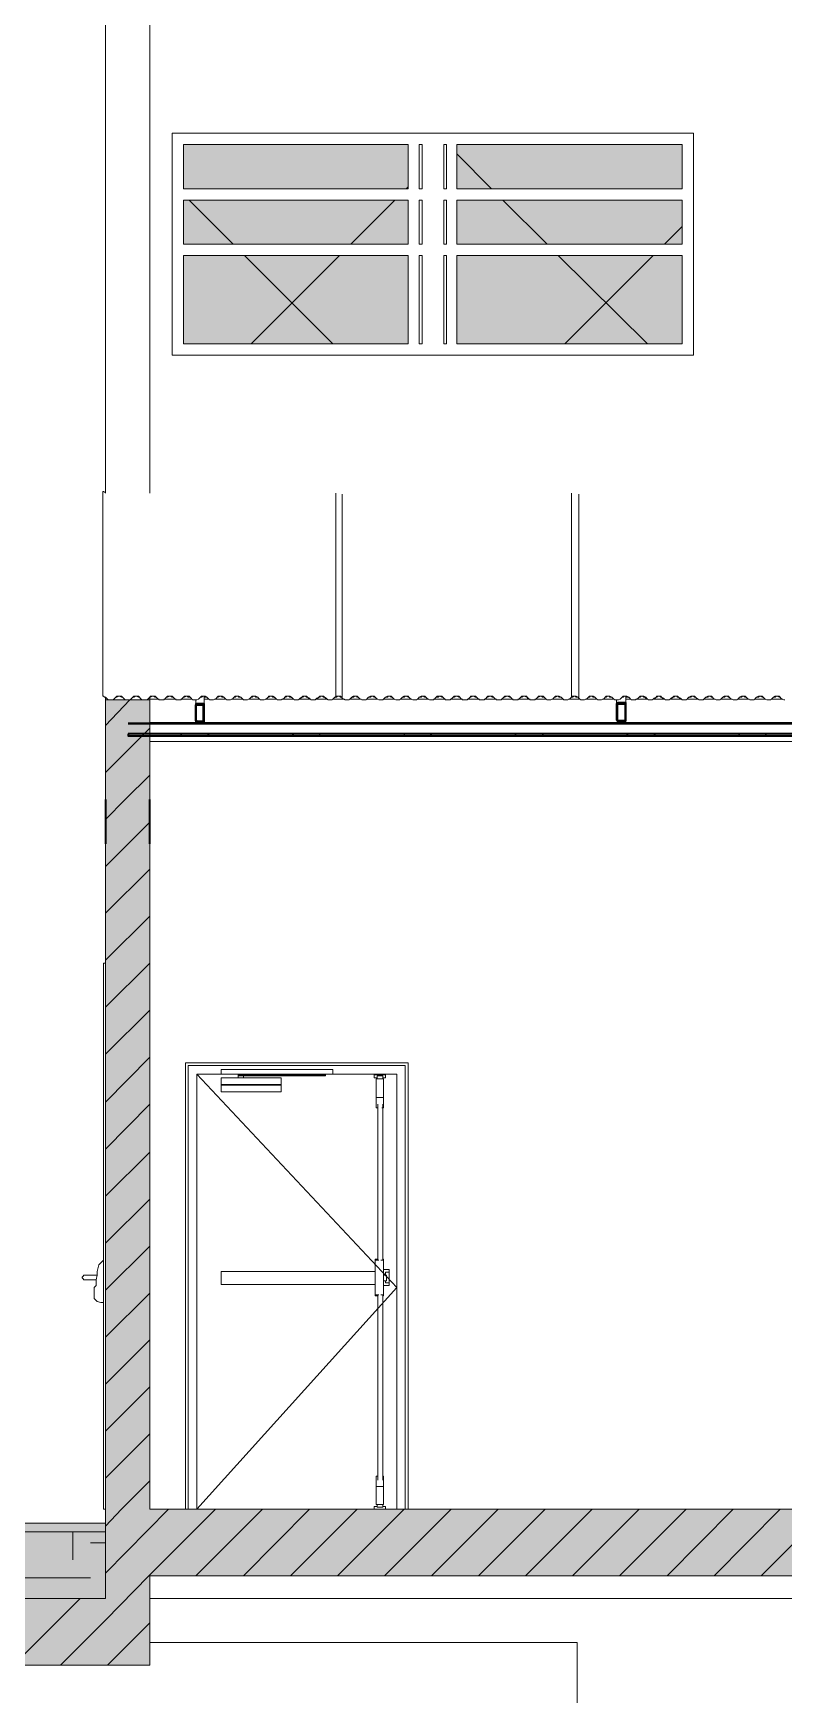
# Model space of a CAD drawing. Extents: x -187 to 52, y -9 to 65.
# Drawn here: x -176.22 to -172.84, y 9.75 to 17.23 of the extents above; entities that cross this region are included whole.
import ezdxf

# ---------------------------------------------------------------- set-up
doc = ezdxf.new("R2010")
doc.units = 0
doc.header["$MEASUREMENT"] = 0
doc.layers.add('PDF4_Geometría', color=7, linetype='Continuous')
doc.layers.add('PDF4_Rellenos sólidos', color=7, linetype='Continuous', true_color=0xffffff)

msp = doc.modelspace()

# ---------------------------------------------------------------- hatches: boundary and pattern name
at = {"layer": 'PDF4_Rellenos sólidos', "transparency": 33554559}
h = msp.add_hatch(color=256, dxfattribs=at)
h.paths.add_polyline_path([(-174.5362, 16.2256), (-175.5469, 16.2256), (-175.5469, 15.8281), (-174.5362, 15.8281)])
h.paths.add_polyline_path([(-175.5469, 16.5259), (-174.5362, 16.5259), (-174.5362, 16.7246), (-175.5469, 16.7246)])
h.paths.add_polyline_path([(-175.5469, 16.2764), (-174.5362, 16.2764), (-174.5362, 16.4751), (-175.5469, 16.4751)])
h = msp.add_hatch(color=256, dxfattribs=at)
h.paths.add_polyline_path([(-173.3013, 16.2256), (-174.3162, 16.2256), (-174.3162, 15.8281), (-173.3013, 15.8281)])
h.paths.add_polyline_path([(-174.3162, 16.5259), (-173.3013, 16.5259), (-173.3013, 16.7246), (-174.3162, 16.7246)])
h.paths.add_polyline_path([(-174.3162, 16.2764), (-173.3013, 16.2764), (-173.3013, 16.4751), (-174.3162, 16.4751)])
h = msp.add_hatch(color=256, dxfattribs=at)
h.paths.add_polyline_path([(-175.8979, 13.777), (-175.6992, 13.777), (-175.6992, 14.2253), (-175.8979, 14.2253)])
h.paths.add_polyline_path([(-175.6992, 13.5782), (-175.8979, 13.5782), (-175.8979, 10.584), (-175.6992, 10.584)])
h = msp.add_hatch(color=256, dxfattribs=at)
h.paths.add_polyline_path([(-175.4581, 14.2041), (-175.4581, 14.2083), (-175.4877, 14.2083)])
h.paths.add_polyline_path([(-175.4539, 14.2041), (-175.4581, 14.2041), (-175.4581, 14.1322)])
h = msp.add_hatch(color=256, dxfattribs=at)
h.paths.add_polyline_path([(-173.5635, 14.2083), (-173.5635, 14.2126), (-173.5888, 14.2126)])
h.paths.add_polyline_path([(-173.555, 14.2083), (-173.5592, 14.2083), (-173.5592, 14.1364)])
h.paths.add_polyline_path([(-173.5931, 14.2083), (-173.5973, 14.2083), (-173.5973, 14.1364)])
h.paths.add_polyline_path([(-173.5635, 14.128), (-173.5635, 14.1322), (-173.5888, 14.1322)])
for points in [[(-175.7964, 14.073), (-175.7964, 14.0646), (-167.6089, 14.0646), (-167.6089, 14.073)], [(-175.8979, 13.777), (-175.8979, 13.5782), (-175.6992, 13.5782), (-175.6992, 13.777)], [(-175.8979, 10.584), (-175.8979, 10.2838), (-167.4567, 10.2838), (-167.4567, 10.584)], [(-176.2997, 10.5206), (-176.2997, 10.4825), (-175.8979, 10.4825), (-175.8979, 10.5206)], [(-175.8979, 10.2838), (-175.8979, 9.882), (-175.6992, 9.882), (-175.6992, 10.2838)]]:
    msp.add_hatch(color=256, dxfattribs=at).paths.add_polyline_path(points)
h = msp.add_hatch(color=256, dxfattribs=at)
h.paths.add_polyline_path([(-175.8979, 10.1823), (-175.8979, 10.4825), (-182.2162, 10.4825), (-182.2162, 10.1823)])
h.paths.add_polyline_path([(-161.1384, 10.1823), (-161.1384, 10.4825), (-167.4567, 10.4825), (-167.4567, 10.1823)])
h = msp.add_hatch(color=256, dxfattribs=at)
h.paths.add_polyline_path([(-175.8979, 9.882), (-175.8979, 10.1823), (-182.2162, 10.1823), (-182.2162, 9.882)])
h.paths.add_polyline_path([(-160.8889, 9.882), (-160.8889, 10.1823), (-167.4567, 10.1823), (-167.4567, 9.882)])

# ---------------------------------------------------------------- linework, layer by layer
at = {"layer": 'PDF4_Geometría', "lineweight": 9}
for points in [[(-175.8979, 15.1557), (-175.8979, 17.1264), (-175.8979, 18.5051), (-175.6992, 18.5051), (-175.6992, 17.1264), (-175.6992, 17.3252), (-173.149, 17.3252), (-173.149, 18.4543)], [(-175.9106, 15.1641), (-175.9064, 15.1641), (-175.9022, 15.1599), (-175.8979, 15.1599), (-175.8979, 16.7246)], [(-174.5362, 16.5259), (-175.5469, 16.5259)], [(-173.3013, 16.5259), (-174.3162, 16.5259)], [(-175.5469, 16.4751), (-175.5469, 16.2764), (-175.5469, 16.4751), (-174.5362, 16.4751), (-174.5362, 16.2764), (-174.5362, 16.4751)], [(-174.3162, 16.4751), (-174.3162, 16.2764), (-174.3162, 16.4751), (-173.3013, 16.4751), (-173.3013, 16.2764), (-173.3013, 16.4751)], [(-174.5362, 16.2764), (-175.5469, 16.2764)], [(-174.5362, 16.2256), (-174.5362, 15.8281), (-175.5469, 15.8281), (-175.5469, 16.2256), (-174.5362, 16.2256), (-174.5362, 15.8281), (-175.5469, 15.8281), (-175.5469, 16.2256)], [(-173.3013, 16.2764), (-174.3162, 16.2764)], [(-173.3013, 16.2256), (-173.3013, 15.8281), (-174.3162, 15.8281), (-174.3162, 16.2256), (-173.3013, 16.2256), (-173.3013, 15.8281), (-174.3162, 15.8281), (-174.3162, 16.2256)], [(-175.9106, 14.2422), (-175.9106, 15.1641), (-175.9106, 14.2422)], [(-174.8618, 15.1557), (-174.8618, 14.2379)], [(-174.8322, 14.2337), (-174.8322, 15.1514)], [(-173.8003, 15.1557), (-173.8003, 14.2379)], [(-173.7665, 14.2337), (-173.7665, 15.1514)], [(-175.8979, 14.2253), (-175.8979, 14.2379), (-175.8979, 13.777)], [(-175.8979, 14.1111), (-175.788, 14.2253)], [(-175.6992, 14.2379), (-175.6992, 14.2253)], [(-175.6992, 14.2295), (-175.6569, 14.2295)], [(-175.6357, 14.2295), (-175.5807, 14.2295)], [(-175.5596, 14.2295), (-175.5088, 14.2295)], [(-175.4919, 14.2253), (-175.4919, 14.2041)], [(-175.4539, 14.2041), (-175.4539, 14.2422)], [(-175.4539, 14.2295), (-175.4327, 14.2295)], [(-175.4073, 14.2295), (-175.3566, 14.2295)], [(-175.3312, 14.2295), (-175.2805, 14.2295)], [(-175.2551, 14.2295), (-175.2044, 14.2295)], [(-175.179, 14.2295), (-175.1282, 14.2295)], [(-175.1029, 14.2295), (-175.0521, 14.2295)], [(-175.0267, 14.2295), (-174.976, 14.2295)], [(-174.9506, 14.2295), (-174.8999, 14.2295)], [(-174.8745, 14.2295), (-174.8237, 14.2295)], [(-174.7984, 14.2295), (-174.7476, 14.2295)], [(-174.7222, 14.2295), (-174.6715, 14.2295)], [(-174.6461, 14.2295), (-174.5954, 14.2295)], [(-174.57, 14.2295), (-174.5192, 14.2295)], [(-174.4939, 14.2295), (-174.4431, 14.2295)], [(-174.422, 14.2295), (-174.367, 14.2295)], [(-174.3459, 14.2295), (-174.2909, 14.2295)], [(-174.2697, 14.2295), (-174.2147, 14.2295)], [(-174.1936, 14.2295), (-174.1386, 14.2295)], [(-174.1175, 14.2295), (-174.0625, 14.2295)], [(-174.0414, 14.2295), (-173.9864, 14.2295)], [(-173.9652, 14.2295), (-173.9145, 14.2295)], [(-173.8891, 14.2295), (-173.8384, 14.2295)], [(-173.813, 14.2295), (-173.7622, 14.2295)], [(-173.7369, 14.2295), (-173.6861, 14.2295)], [(-173.6607, 14.2295), (-173.61, 14.2295)], [(-173.5973, 14.2253), (-173.5973, 14.2083)], [(-173.555, 14.2083), (-173.555, 14.2422)], [(-173.555, 14.2295), (-173.5339, 14.2295)], [(-173.5085, 14.2295), (-173.4577, 14.2295)], [(-173.4324, 14.2295), (-173.3816, 14.2295)], [(-173.3562, 14.2295), (-173.3055, 14.2295)], [(-173.2801, 14.2295), (-173.2294, 14.2295)], [(-173.204, 14.2295), (-173.1532, 14.2295)], [(-173.1279, 14.2295), (-173.0771, 14.2295)], [(-173.0518, 14.2295), (-173.001, 14.2295)], [(-172.9756, 14.2295), (-172.9249, 14.2295)], [(-172.8995, 14.2295), (-172.8488, 14.2295)], [(-175.4919, 14.1322), (-175.4919, 14.1364)], [(-175.4581, 14.1703), (-175.4539, 14.1745)], [(-175.8979, 13.8996), (-175.6992, 14.0984)], [(-171.6942, 14.1238), (-175.6992, 14.1238)], [(-175.5638, 14.0646), (-175.5511, 14.073)], [(-175.5088, 14.1195), (-175.5046, 14.1195)], [(-175.4412, 14.0646), (-175.4285, 14.073)], [(-175.0606, 14.0646), (-175.0479, 14.073)], [(-174.9379, 14.0646), (-174.9295, 14.073)], [(-174.8872, 14.1195), (-174.8829, 14.1195)], [(-174.5573, 14.0646), (-174.5488, 14.073)], [(-174.5066, 14.1195), (-174.5023, 14.1195)], [(-174.4389, 14.0646), (-174.4262, 14.073)], [(-174.3839, 14.1195), (-174.3797, 14.1195)], [(-174.0583, 14.0646), (-174.0456, 14.073)], [(-174.0033, 14.1195), (-173.9991, 14.1195)], [(-173.9356, 14.0646), (-173.9229, 14.073)], [(-173.8807, 14.1195), (-173.8764, 14.1195)], [(-173.555, 14.0646), (-173.5423, 14.073)], [(-173.5, 14.1195), (-173.4958, 14.1195)], [(-173.4324, 14.0646), (-173.4197, 14.073)], [(-173.3774, 14.1195), (-173.3732, 14.1195)], [(-173.0518, 14.0646), (-173.0391, 14.073)], [(-172.9968, 14.1195), (-172.9925, 14.1195)], [(-172.9291, 14.0646), (-172.9207, 14.073)], [(-175.6992, 14.0392), (-167.6554, 14.0392)], [(-175.6992, 13.0792), (-175.6992, 10.584), (-175.5385, 10.584), (-175.5385, 12.5928), (-174.5362, 12.5928), (-174.5362, 10.584), (-173.149, 10.584), (-172.9503, 10.584), (-170.4043, 10.584), (-170.2056, 10.584), (-167.7569, 10.584), (-167.7569, 14.0392)], [(-175.8979, 13.6882), (-175.8091, 13.777), (-175.6992, 13.8869)], [(-175.8979, 13.4767), (-175.7964, 13.5782), (-175.6992, 13.6755)], [(-175.8979, 13.5275), (-175.8979, 13.0411), (-175.8979, 13.0919), (-175.8979, 10.584)], [(-175.8979, 13.2653), (-175.6992, 13.464)], [(-175.8979, 13.0538), (-175.6992, 13.2526)], [(-175.8979, 13.0411), (-175.8979, 13.0792)], [(-175.8979, 12.8424), (-175.6992, 13.0411)], [(-175.8979, 12.6309), (-175.6992, 12.8297)], [(-175.8979, 12.4152), (-175.6992, 12.6182)], [(-175.8979, 11.7809), (-175.6992, 11.9796), (-175.6992, 12.6013)], [(-175.8979, 11.9796), (-175.8979, 12.6013)], [(-175.4877, 12.5421), (-174.5869, 11.5821), (-175.4877, 10.584)], [(-174.6503, 10.5967), (-174.6377, 10.5967), (-174.6377, 10.584), (-174.6884, 10.584), (-174.6377, 10.584), (-174.5869, 10.584), (-174.5869, 12.5421), (-175.4877, 12.5421), (-175.4877, 10.584), (-174.6884, 10.584), (-174.6884, 10.5967), (-174.6757, 10.5967)], [(-175.3777, 12.5083), (-175.3777, 12.504), (-175.3777, 12.4998), (-175.3777, 12.4956), (-175.3777, 12.5252), (-175.1071, 12.5252), (-175.1071, 12.4956), (-175.1071, 12.4998), (-175.1071, 12.504), (-175.1071, 12.5083)], [(-175.3777, 12.4829), (-175.3777, 12.4871), (-175.3777, 12.4913), (-175.3777, 12.4956), (-175.3777, 12.4998)], [(-175.1071, 12.4786), (-175.1071, 12.4829), (-175.1071, 12.4871), (-175.1071, 12.4913), (-175.1071, 12.4617), (-175.3777, 12.4617), (-175.3777, 12.4913), (-175.3777, 12.4871), (-175.3777, 12.4829), (-175.3777, 12.4786)], [(-175.3016, 12.5379), (-175.3016, 12.5336), (-175.3016, 12.5252)], [(-174.921, 12.5336), (-174.9168, 12.5336), (-174.9125, 12.5336), (-174.9083, 12.5336), (-174.9125, 12.5336), (-174.9168, 12.5336), (-175.2889, 12.5336), (-175.2932, 12.5336), (-175.2974, 12.5336), (-175.3016, 12.5336), (-175.2974, 12.5336), (-175.2932, 12.5336), (-175.2889, 12.5336), (-175.2847, 12.5336), (-175.2805, 12.5336)], [(-175.2805, 12.5252), (-175.2847, 12.5252), (-175.2889, 12.5252), (-175.2932, 12.5252), (-175.2974, 12.5252)], [(-175.2889, 12.5379), (-174.9168, 12.5379), (-174.9125, 12.5379), (-174.9083, 12.5379), (-174.9125, 12.5379), (-174.9168, 12.5379), (-174.921, 12.5379)], [(-175.2762, 12.5252), (-175.2762, 12.5336)], [(-175.1071, 12.4998), (-175.1071, 12.4956), (-175.1071, 12.4913), (-175.1071, 12.4871), (-175.1071, 12.4829)], [(-175.1071, 12.4913), (-175.1071, 12.4956), (-175.1071, 12.4913)], [(-174.9295, 12.5421), (-174.9295, 12.5379)], [(-174.9083, 12.5336), (-174.9083, 12.5379), (-174.9083, 12.5421)], [(-174.6757, 12.5252), (-174.6884, 12.5252), (-174.6884, 12.5379), (-174.6884, 12.5421), (-174.6377, 12.5421), (-174.6377, 12.5379), (-174.6377, 12.5252), (-174.6503, 12.5252)], [(-174.6884, 12.5379), (-174.6377, 12.5379)], [(-174.6546, 12.3898), (-174.6461, 12.3898), (-174.6461, 12.411), (-174.6461, 12.4364), (-174.6461, 12.5209), (-174.6799, 12.5209), (-174.6799, 12.4364), (-174.6799, 12.411), (-174.6799, 12.3898), (-174.6715, 12.3898), (-174.6715, 11.709), (-174.6842, 11.709), (-174.6842, 11.7047), (-174.6842, 11.692), (-174.6842, 11.6794), (-174.6842, 11.6624), (-174.6842, 11.6455), (-174.6842, 11.6075), (-174.6842, 11.5905), (-174.6842, 11.5736), (-174.6842, 11.5567), (-174.6842, 11.5483), (-174.6842, 11.544), (-174.6715, 11.544), (-174.6715, 10.732), (-174.6799, 10.732), (-174.6799, 10.7109), (-174.6799, 10.6855), (-174.6799, 10.6052), (-174.6461, 10.6052), (-174.6461, 10.6855), (-174.6461, 10.7109), (-174.6461, 10.732), (-174.6503, 10.732), (-174.6503, 11.544), (-174.6461, 11.544), (-174.6461, 11.5483), (-174.6461, 11.5567), (-174.6461, 11.5736), (-174.6461, 11.5905), (-174.6461, 11.6075), (-174.6461, 11.6455), (-174.6461, 11.6624), (-174.6461, 11.6794), (-174.6461, 11.692), (-174.6461, 11.7047), (-174.6461, 11.709), (-174.6503, 11.709), (-174.6503, 12.3898)], [(-174.6799, 12.4364), (-174.6461, 12.4364)], [(-175.8979, 12.2038), (-175.6992, 12.4068)], [(-174.6715, 12.4068), (-174.6715, 11.7047)], [(-174.6503, 11.7047), (-174.6503, 12.4068)], [(-175.8979, 11.9923), (-175.6992, 12.1911)], [(-175.8979, 11.5694), (-175.6992, 11.7682)], [(-174.6842, 11.7047), (-174.6673, 11.7047)], [(-174.6588, 11.7047), (-174.6461, 11.7047)], [(-175.936, 11.6371), (-175.9402, 11.6159)], [(-175.3777, 11.654), (-175.3777, 11.5948)], [(-174.6461, 11.6117), (-174.6461, 11.5905), (-174.6207, 11.5905), (-174.6207, 11.6624), (-174.6461, 11.6624), (-174.6461, 11.6371)], [(-174.6334, 11.6117), (-174.6334, 11.6371)], [(-174.6207, 11.6498), (-174.6207, 11.6032)], [(-175.8979, 11.3579), (-175.6992, 11.5567)], [(-174.6842, 11.5483), (-174.6673, 11.5483)], [(-174.6715, 11.5483), (-174.6715, 10.7151)], [(-174.6588, 11.5483), (-174.6461, 11.5483)], [(-174.6503, 10.7151), (-174.6503, 11.5483)], [(-175.8979, 11.1465), (-175.6992, 11.3453)], [(-175.8979, 10.935), (-175.6992, 11.1338)], [(-175.8979, 10.7236), (-175.6992, 10.9223)], [(-175.8979, 10.5079), (-175.826, 10.584), (-175.6992, 10.7109)], [(-174.6461, 10.6855), (-174.6799, 10.6855)], [(-176.1009, 9.882), (-175.8979, 10.085), (-175.7034, 10.2838), (-175.4031, 10.584)], [(-175.8979, 10.2964), (-175.6146, 10.584)], [(-175.4919, 10.2838), (-175.1917, 10.584)], [(-175.2762, 10.2838), (-174.9802, 10.584)], [(-175.0648, 10.2838), (-174.7645, 10.584)], [(-174.8533, 10.2838), (-174.5531, 10.584)], [(-174.6419, 10.2838), (-174.3416, 10.584)], [(-174.4304, 10.2838), (-174.1302, 10.584)], [(-174.219, 10.2838), (-173.9187, 10.584)], [(-174.0075, 10.2838), (-173.7073, 10.584)], [(-173.7961, 10.2838), (-173.4958, 10.584)], [(-173.5846, 10.2838), (-173.2844, 10.584)], [(-173.3689, 10.2838), (-173.0729, 10.584)], [(-173.1575, 10.2838), (-172.8614, 10.584)], [(-172.946, 10.2838), (-172.6458, 10.584)], [(-171.7788, 10.1823), (-175.6992, 10.1823), (-171.7788, 10.1823), (-171.5758, 10.381)], [(-171.7788, 10.2838), (-175.6992, 10.2838), (-175.6992, 10.1823)], [(-175.8979, 10.1823), (-182.2162, 10.1823)], [(-176.3124, 9.882), (-176.0121, 10.1823)], [(-175.8895, 9.882), (-175.6992, 10.0723)], [(-175.8979, 9.882), (-181.9159, 9.882), (-181.9159, 6.9851), (-173.7749, 6.9851), (-173.7749, 9.9835), (-175.6992, 9.9835)]]:
    msp.add_lwpolyline(points, dxfattribs=at)
for points in [[(-175.6992, 15.1557), (-175.6992, 17.1264)], [(-173.2505, 16.7754), (-173.2505, 15.7773), (-175.5977, 15.7773), (-175.5977, 16.7754)], [(-175.5977, 16.7754), (-175.5977, 15.7773), (-173.2505, 15.7773), (-173.2505, 16.7754)], [(-175.5469, 16.7246), (-174.5362, 16.7246), (-174.5362, 16.5259), (-174.5362, 16.7246), (-175.5469, 16.7246), (-175.5469, 16.5259)], [(-174.4854, 16.5259), (-174.4854, 16.7246), (-174.4727, 16.7246), (-174.4727, 16.5259)], [(-174.3755, 16.5259), (-174.3755, 16.7246), (-174.3628, 16.7246), (-174.3628, 16.5259)], [(-174.3162, 16.7246), (-173.3013, 16.7246), (-173.3013, 16.5259), (-173.3013, 16.7246), (-174.3162, 16.7246), (-174.3162, 16.5259)], [(-174.4854, 16.2764), (-174.4854, 16.4751), (-174.4727, 16.4751), (-174.4727, 16.2764)], [(-174.3755, 16.2764), (-174.3755, 16.4751), (-174.3628, 16.4751), (-174.3628, 16.2764)], [(-174.4854, 16.2256), (-174.4727, 16.2256), (-174.4727, 15.8281), (-174.4854, 15.8281)], [(-174.3755, 16.2256), (-174.3628, 16.2256), (-174.3628, 15.8281), (-174.3755, 15.8281)], [(-175.6992, 10.584), (-175.6992, 13.0919)], [(-174.5362, 12.5928), (-175.5385, 12.5928), (-175.5385, 10.584), (-175.5258, 10.584), (-175.5258, 12.5801), (-174.5488, 12.5801), (-174.5488, 10.584), (-174.5362, 10.584)], [(-175.5258, 12.5801), (-175.5258, 10.584), (-175.4877, 10.584), (-175.4877, 12.5421), (-174.5869, 12.5421), (-174.5869, 10.584), (-174.5488, 10.584), (-174.5488, 12.5801)], [(-175.3777, 12.5421), (-175.3777, 12.5632), (-174.8745, 12.5632), (-174.8745, 12.5421)], [(-175.3777, 12.4913), (-175.3777, 12.4956), (-175.1071, 12.4956), (-175.3777, 12.4956), (-175.3777, 12.4913), (-175.1071, 12.4913)], [(-175.2889, 12.5379), (-175.2932, 12.5379), (-175.2974, 12.5379), (-175.3016, 12.5379), (-175.2974, 12.5379), (-175.2932, 12.5379)], [(-175.2889, 12.5336), (-175.2932, 12.5336), (-175.2974, 12.5336), (-175.3016, 12.5336), (-175.2974, 12.5336), (-175.2932, 12.5336)], [(-174.9252, 12.5421), (-174.921, 12.5421), (-174.9168, 12.5421), (-174.9125, 12.5421), (-174.9168, 12.5421), (-174.921, 12.5421)], [(-174.9252, 12.5379), (-174.921, 12.5379), (-174.9168, 12.5379), (-174.9125, 12.5379), (-174.9083, 12.5379), (-174.9125, 12.5379), (-174.9168, 12.5379), (-174.921, 12.5379)], [(-174.6503, 12.5336), (-174.6503, 12.5209), (-174.6757, 12.5209), (-174.6757, 12.5336)], [(-175.936, 11.5186), (-175.9402, 11.5229), (-175.9444, 11.5271), (-175.9487, 11.5313), (-175.9487, 11.5567), (-175.9487, 11.5821), (-175.9402, 11.5905), (-175.9402, 11.6032), (-175.9402, 11.6159), (-175.991, 11.6159), (-175.9952, 11.6159), (-175.9994, 11.6201), (-176.0036, 11.6244), (-176.0036, 11.6286), (-175.9994, 11.6328), (-175.9952, 11.6371), (-175.991, 11.6371), (-175.936, 11.6371), (-175.936, 11.654), (-175.9318, 11.6709), (-175.9275, 11.6836), (-175.9148, 11.6963), (-175.9064, 11.7047), (-175.9064, 11.5144), (-175.9191, 11.5144)], [(-174.6842, 11.654), (-174.6884, 11.654), (-174.6926, 11.654), (-174.6969, 11.654), (-174.7011, 11.654), (-175.3439, 11.654), (-175.3524, 11.654), (-175.3608, 11.654), (-175.3693, 11.654), (-175.3735, 11.654), (-175.3777, 11.654), (-175.3777, 11.5948), (-175.3735, 11.5948), (-175.3693, 11.5948), (-175.3608, 11.5948), (-175.3524, 11.5948), (-175.3439, 11.5948), (-174.7011, 11.5948), (-174.6969, 11.5948), (-174.6926, 11.5948), (-174.6884, 11.5948), (-174.6842, 11.5948)], [(-174.6461, 11.6371), (-174.6461, 11.6117), (-174.6334, 11.6117), (-174.6377, 11.6117), (-174.6377, 11.6032), (-174.6334, 11.6032), (-174.6292, 11.6032), (-174.625, 11.6032), (-174.6207, 11.6032), (-174.6207, 11.6498), (-174.625, 11.6498), (-174.6292, 11.6498), (-174.6334, 11.6498), (-174.6377, 11.6498), (-174.6377, 11.6371), (-174.6334, 11.6371)], [(-174.6377, 11.6498), (-174.6377, 11.6371)], [(-174.6377, 11.6117), (-174.6377, 11.6032)], [(-174.6334, 11.6371), (-174.6334, 11.6117)], [(-174.6503, 10.6052), (-174.6503, 10.5925), (-174.6757, 10.5925), (-174.6757, 10.6052)]]:
    msp.add_lwpolyline(points, close=True, dxfattribs=at)
at = {"layer": 'PDF4_Geometría', "color": 8, "lineweight": 9, "true_color": 0x777777}
for points in [[(-174.1598, 16.5259), (-174.3162, 16.6824)], [(-174.5446, 16.5259), (-174.5362, 16.5343)], [(-175.3228, 16.2764), (-175.5215, 16.4751)], [(-174.7941, 16.2764), (-174.5954, 16.4751)], [(-173.9103, 16.2764), (-174.109, 16.4751)], [(-173.3816, 16.2764), (-173.3013, 16.3567)], [(-174.8745, 15.8281), (-175.272, 16.2256)], [(-175.2424, 15.8281), (-174.8449, 16.2256)], [(-173.4577, 15.8281), (-173.8595, 16.2256)], [(-173.8299, 15.8281), (-173.4324, 16.2256)]]:
    msp.add_lwpolyline(points, dxfattribs=at)
at = {"layer": 'PDF4_Geometría', "lineweight": 18}
msp.add_lwpolyline([(-175.0225, 14.2337), (-175.0267, 14.2295), (-175.031, 14.2253), (-175.0352, 14.2253), (-175.0436, 14.2253), (-175.0479, 14.2253), (-175.0521, 14.2295), (-175.0563, 14.2337), (-175.0606, 14.2379), (-175.069, 14.2422), (-175.0733, 14.2422), (-175.0817, 14.2422), (-175.0859, 14.2422), (-175.0902, 14.2379), (-175.0944, 14.2337), (-175.1029, 14.2295), (-175.1071, 14.2253), (-175.1113, 14.2253), (-175.1198, 14.2253), (-175.124, 14.2253), (-175.1282, 14.2295), (-175.1325, 14.2337), (-175.1367, 14.2379), (-175.1451, 14.2422), (-175.1494, 14.2422), (-175.1578, 14.2422), (-175.1621, 14.2422), (-175.1663, 14.2379), (-175.1705, 14.2337), (-175.1747, 14.2295), (-175.1832, 14.2253), (-175.1874, 14.2253), (-175.1959, 14.2253), (-175.2001, 14.2253), (-175.2044, 14.2295), (-175.2086, 14.2337), (-175.2128, 14.2379), (-175.2213, 14.2422), (-175.2255, 14.2422), (-175.234, 14.2422), (-175.2382, 14.2422), (-175.2424, 14.2379), (-175.2466, 14.2337), (-175.2509, 14.2295), (-175.2593, 14.2253), (-175.2636, 14.2253), (-175.272, 14.2253), (-175.2762, 14.2253), (-175.2805, 14.2295), (-175.2847, 14.2337), (-175.2889, 14.2379), (-175.2974, 14.2422), (-175.3016, 14.2422), (-175.3101, 14.2422), (-175.3143, 14.2422), (-175.3185, 14.2379), (-175.3228, 14.2337), (-175.327, 14.2295), (-175.3355, 14.2253), (-175.3397, 14.2253), (-175.3439, 14.2253), (-175.3524, 14.2253), (-175.3566, 14.2295), (-175.3608, 14.2337), (-175.3651, 14.2379), (-175.3735, 14.2422), (-175.3777, 14.2422), (-175.382, 14.2422), (-175.3904, 14.2422), (-175.3947, 14.2379), (-175.3989, 14.2337), (-175.4031, 14.2295), (-175.4116, 14.2253), (-175.4158, 14.2253), (-175.42, 14.2253), (-175.4285, 14.2253), (-175.4327, 14.2295), (-175.437, 14.2337), (-175.4412, 14.2379), (-175.4496, 14.2422), (-175.4539, 14.2422), (-175.4581, 14.2422), (-175.4666, 14.2422), (-175.4708, 14.2379), (-175.475, 14.2337), (-175.4792, 14.2295), (-175.4877, 14.2253), (-175.4919, 14.2253), (-175.4962, 14.2253), (-175.5046, 14.2253), (-175.5088, 14.2295), (-175.5131, 14.2337), (-175.5173, 14.2379), (-175.5215, 14.2422), (-175.53, 14.2422), (-175.5342, 14.2422), (-175.5427, 14.2422), (-175.5469, 14.2379), (-175.5511, 14.2337), (-175.5554, 14.2295), (-175.5638, 14.2253), (-175.5681, 14.2253), (-175.5723, 14.2253), (-175.5807, 14.2253), (-175.585, 14.2295), (-175.5892, 14.2337), (-175.5934, 14.2379), (-175.5977, 14.2422), (-175.6061, 14.2422), (-175.6103, 14.2422), (-175.6188, 14.2422), (-175.623, 14.2379), (-175.6273, 14.2337), (-175.6315, 14.2295), (-175.6357, 14.2253), (-175.6442, 14.2253), (-175.6484, 14.2253), (-175.6569, 14.2253), (-175.6611, 14.2295), (-175.6653, 14.2337), (-175.6696, 14.2379), (-175.6738, 14.2422), (-175.6822, 14.2422), (-175.6865, 14.2422), (-175.6949, 14.2422), (-175.6992, 14.2379), (-175.7034, 14.2337), (-175.7076, 14.2295), (-175.7118, 14.2253), (-175.7203, 14.2253), (-175.7245, 14.2253), (-175.733, 14.2253), (-175.7372, 14.2295), (-175.7414, 14.2337), (-175.7457, 14.2379), (-175.7499, 14.2422), (-175.7584, 14.2422), (-175.7626, 14.2422), (-175.7711, 14.2422), (-175.7753, 14.2379), (-175.7795, 14.2337), (-175.7837, 14.2295), (-175.788, 14.2253), (-175.7964, 14.2253), (-175.8007, 14.2253), (-175.8091, 14.2253), (-175.8133, 14.2295), (-175.8176, 14.2337), (-175.8218, 14.2379), (-175.826, 14.2422), (-175.8345, 14.2422), (-175.8387, 14.2422), (-175.8472, 14.2422), (-175.8514, 14.2379), (-175.8556, 14.2337), (-175.8599, 14.2295), (-175.8641, 14.2253), (-175.8725, 14.2253), (-175.8768, 14.2253), (-175.8852, 14.2253), (-175.8895, 14.2295), (-175.8937, 14.2337), (-175.8979, 14.2379), (-175.9022, 14.2379), (-175.9064, 14.2422), (-175.9106, 14.2422), (-175.9064, 14.2422), (-175.9022, 14.2379), (-175.8979, 14.2379), (-175.8937, 14.2337), (-175.8895, 14.2295), (-175.8852, 14.2253), (-175.8768, 14.2253), (-175.8725, 14.2253), (-175.8641, 14.2253), (-175.8599, 14.2295), (-175.8556, 14.2337), (-175.8514, 14.2379), (-175.8472, 14.2379), (-175.8387, 14.2422), (-175.8345, 14.2422), (-175.826, 14.2379), (-175.8218, 14.2379), (-175.8176, 14.2337), (-175.8133, 14.2295), (-175.8091, 14.2253), (-175.8007, 14.2253), (-175.7964, 14.2253), (-175.788, 14.2253), (-175.7837, 14.2295), (-175.7795, 14.2337), (-175.7753, 14.2379), (-175.7711, 14.2379), (-175.7626, 14.2422), (-175.7584, 14.2422), (-175.7499, 14.2379), (-175.7457, 14.2379), (-175.7414, 14.2337), (-175.7372, 14.2295), (-175.733, 14.2253), (-175.7245, 14.2253), (-175.7203, 14.2253), (-175.7118, 14.2253), (-175.7076, 14.2295), (-175.7034, 14.2337), (-175.6992, 14.2379), (-175.6949, 14.2379), (-175.6865, 14.2422), (-175.6822, 14.2422), (-175.6738, 14.2379), (-175.6696, 14.2379), (-175.6653, 14.2337), (-175.6611, 14.2295), (-175.6569, 14.2253), (-175.6484, 14.2253), (-175.6442, 14.2253), (-175.6357, 14.2253), (-175.6315, 14.2295), (-175.6273, 14.2337), (-175.623, 14.2379), (-175.6188, 14.2379), (-175.6103, 14.2422), (-175.6061, 14.2422), (-175.5977, 14.2379), (-175.5934, 14.2379), (-175.5892, 14.2337), (-175.585, 14.2295), (-175.5807, 14.2253), (-175.5723, 14.2253), (-175.5681, 14.2253), (-175.5596, 14.2253), (-175.5554, 14.2295), (-175.5511, 14.2337), (-175.5469, 14.2379), (-175.5427, 14.2379), (-175.5342, 14.2422), (-175.53, 14.2422), (-175.5258, 14.2379), (-175.5173, 14.2379), (-175.5131, 14.2337), (-175.5088, 14.2295), (-175.5046, 14.2253), (-175.4962, 14.2253), (-175.4919, 14.2253), (-175.4877, 14.2253), (-175.4792, 14.2295), (-175.475, 14.2337), (-175.4708, 14.2379), (-175.4666, 14.2379), (-175.4581, 14.2422), (-175.4539, 14.2422), (-175.4496, 14.2379), (-175.4412, 14.2379), (-175.437, 14.2337), (-175.4327, 14.2295), (-175.4285, 14.2253), (-175.42, 14.2253), (-175.4158, 14.2253), (-175.4116, 14.2253), (-175.4031, 14.2295), (-175.3989, 14.2337), (-175.3947, 14.2379), (-175.3904, 14.2379), (-175.382, 14.2422), (-175.3777, 14.2422), (-175.3735, 14.2379), (-175.3651, 14.2379), (-175.3608, 14.2337), (-175.3566, 14.2295), (-175.3524, 14.2253), (-175.3439, 14.2253), (-175.3397, 14.2253), (-175.3355, 14.2253), (-175.327, 14.2295), (-175.3228, 14.2337), (-175.3185, 14.2379), (-175.3143, 14.2379), (-175.3101, 14.2422), (-175.3016, 14.2422), (-175.2974, 14.2379), (-175.2889, 14.2379), (-175.2847, 14.2337), (-175.2805, 14.2295), (-175.2762, 14.2253), (-175.272, 14.2253), (-175.2636, 14.2253), (-175.2593, 14.2253), (-175.2509, 14.2295), (-175.2466, 14.2337), (-175.2424, 14.2379), (-175.2382, 14.2379), (-175.234, 14.2422), (-175.2255, 14.2422), (-175.2213, 14.2379), (-175.2128, 14.2379), (-175.2086, 14.2337), (-175.2044, 14.2295), (-175.2001, 14.2253), (-175.1959, 14.2253), (-175.1874, 14.2253), (-175.1832, 14.2253), (-175.1747, 14.2295), (-175.1705, 14.2337), (-175.1663, 14.2379), (-175.1621, 14.2379), (-175.1578, 14.2422), (-175.1494, 14.2422), (-175.1451, 14.2379), (-175.1409, 14.2379), (-175.1325, 14.2337), (-175.1282, 14.2295), (-175.124, 14.2253), (-175.1198, 14.2253), (-175.1113, 14.2253), (-175.1071, 14.2253), (-175.0986, 14.2295), (-175.0944, 14.2337), (-175.0902, 14.2379), (-175.0859, 14.2379), (-175.0817, 14.2422), (-175.0733, 14.2422), (-175.069, 14.2379), (-175.0648, 14.2379), (-175.0563, 14.2337), (-175.0521, 14.2295), (-175.0479, 14.2253), (-175.0436, 14.2253), (-175.0352, 14.2253), (-175.031, 14.2253), (-175.0225, 14.2295), (-175.0183, 14.2337), (-175.014, 14.2379), (-175.0098, 14.2379), (-175.0056, 14.2422), (-174.9971, 14.2422), (-174.9929, 14.2379), (-174.9887, 14.2379), (-174.9844, 14.2337), (-174.976, 14.2295), (-174.9718, 14.2253), (-174.9675, 14.2253), (-174.9591, 14.2253), (-174.9548, 14.2253), (-174.9506, 14.2295), (-174.9422, 14.2337), (-174.9379, 14.2379), (-174.9337, 14.2379), (-174.9295, 14.2422), (-174.921, 14.2422), (-174.9168, 14.2379), (-174.9125, 14.2379), (-174.9083, 14.2337), (-174.9041, 14.2295), (-174.8956, 14.2253), (-174.8914, 14.2253), (-174.8829, 14.2253), (-174.8787, 14.2253), (-174.8745, 14.2295), (-174.8703, 14.2337), (-174.8618, 14.2379), (-174.8576, 14.2379), (-174.8533, 14.2422), (-174.8449, 14.2422), (-174.8407, 14.2379), (-174.8364, 14.2379), (-174.8322, 14.2337), (-174.8364, 14.2379), (-174.8407, 14.2422), (-174.8449, 14.2422), (-174.8533, 14.2422), (-174.8576, 14.2422), (-174.866, 14.2379), (-174.8703, 14.2337), (-174.8745, 14.2295), (-174.8787, 14.2253), (-174.8829, 14.2253), (-174.8914, 14.2253), (-174.8956, 14.2253), (-174.8999, 14.2295), (-174.9041, 14.2337), (-174.9125, 14.2379), (-174.9168, 14.2422), (-174.921, 14.2422), (-174.9295, 14.2422), (-174.9337, 14.2422), (-174.9379, 14.2379), (-174.9464, 14.2337), (-174.9506, 14.2295), (-174.9548, 14.2253), (-174.9591, 14.2253), (-174.9675, 14.2253), (-174.9718, 14.2253), (-174.976, 14.2295), (-174.9802, 14.2337), (-174.9887, 14.2379), (-174.9929, 14.2422), (-174.9971, 14.2422), (-175.0056, 14.2422), (-175.0098, 14.2422), (-175.014, 14.2379)], close=True, dxfattribs=at)
at = {"layer": 'PDF4_Geometría', "lineweight": 20}
for points in [[(-175.6992, 13.777), (-175.6992, 14.2253), (-175.8979, 14.2253), (-175.8979, 13.777)], [(-175.8979, 13.5782), (-175.8979, 10.584), (-175.8979, 10.2838), (-175.8979, 10.1823)], [(-167.6554, 13.5782), (-167.6554, 10.584), (-175.6992, 10.584)], [(-175.6992, 10.584), (-175.6992, 13.5782)], [(-171.5758, 6.9851), (-171.5758, 10.381), (-171.7788, 10.381), (-171.7788, 6.9851), (-181.9159, 6.9851), (-181.9159, 9.882), (-175.8979, 9.882), (-175.6992, 9.882), (-175.6992, 10.2838), (-167.6554, 10.2838)]]:
    msp.add_lwpolyline(points, dxfattribs=at)
at = {"layer": 'PDF4_Geometría', "lineweight": 35}
for points in [[(-175.4877, 14.2083), (-175.4919, 14.2083), (-175.4919, 14.2041), (-175.4919, 14.1322), (-175.4919, 14.128), (-175.4877, 14.128), (-175.4581, 14.128), (-175.4539, 14.128), (-175.4539, 14.1322), (-175.4539, 14.2041), (-175.4539, 14.2083), (-175.4581, 14.2083)], [(-173.5888, 14.2126), (-173.5931, 14.2126), (-173.5931, 14.2083), (-173.5973, 14.2083), (-173.5973, 14.1364), (-173.5931, 14.1322), (-173.5931, 14.128), (-173.5888, 14.128), (-173.5635, 14.128), (-173.5592, 14.128), (-173.5592, 14.1322), (-173.555, 14.1322), (-173.555, 14.1364), (-173.555, 14.2083), (-173.555, 14.2126), (-173.5592, 14.2126), (-173.5635, 14.2126)], [(-173.5888, 14.2083), (-173.5635, 14.2083), (-173.5592, 14.2083), (-173.5592, 14.1364), (-173.5592, 14.1322), (-173.5635, 14.1322), (-173.5888, 14.1322), (-173.5931, 14.1322), (-173.5931, 14.1364), (-173.5931, 14.2083)], [(-175.4877, 14.2041), (-175.4581, 14.2041), (-175.4581, 14.1322), (-175.4581, 14.128), (-175.4877, 14.128), (-175.4877, 14.1322), (-175.4919, 14.1322), (-175.4919, 14.2041)], [(-175.7964, 14.073), (-175.7964, 14.0646), (-167.6089, 14.0646), (-167.6089, 14.073)]]:
    msp.add_lwpolyline(points, close=True, dxfattribs=at)
at = {"layer": 'PDF4_Geometría', "lineweight": 18}
for points in [[(-174.8491, 14.2422), (-174.8533, 14.2422), (-174.8576, 14.2422), (-174.8618, 14.2379), (-174.8576, 14.2379), (-174.8533, 14.2422), (-174.8449, 14.2422), (-174.8407, 14.2379), (-174.8364, 14.2379), (-174.8322, 14.2337), (-174.828, 14.2295), (-174.8195, 14.2253), (-174.8153, 14.2253), (-174.8068, 14.2253), (-174.8026, 14.2253), (-174.7984, 14.2295), (-174.7941, 14.2337), (-174.7857, 14.2379), (-174.7814, 14.2379), (-174.7772, 14.2422), (-174.7688, 14.2422), (-174.7645, 14.2379), (-174.7603, 14.2379), (-174.7561, 14.2337), (-174.7518, 14.2295), (-174.7434, 14.2253), (-174.7392, 14.2253), (-174.7307, 14.2253), (-174.7265, 14.2253), (-174.7222, 14.2295), (-174.718, 14.2337), (-174.7138, 14.2379), (-174.7053, 14.2379), (-174.7011, 14.2422), (-174.6926, 14.2422), (-174.6884, 14.2379), (-174.6842, 14.2379), (-174.6799, 14.2337), (-174.6757, 14.2295), (-174.6673, 14.2253), (-174.663, 14.2253), (-174.6546, 14.2253), (-174.6503, 14.2253), (-174.6461, 14.2295), (-174.6419, 14.2337), (-174.6377, 14.2379), (-174.6292, 14.2379), (-174.625, 14.2422), (-174.6165, 14.2422), (-174.6123, 14.2379), (-174.6081, 14.2379), (-174.6038, 14.2337), (-174.5996, 14.2295), (-174.5911, 14.2253), (-174.5869, 14.2253), (-174.5827, 14.2253), (-174.5742, 14.2253), (-174.57, 14.2295), (-174.5658, 14.2337), (-174.5615, 14.2379), (-174.5531, 14.2379), (-174.5488, 14.2422), (-174.5446, 14.2422), (-174.5362, 14.2379), (-174.5319, 14.2379), (-174.5277, 14.2337), (-174.5235, 14.2295), (-174.515, 14.2253), (-174.5108, 14.2253), (-174.5066, 14.2253), (-174.4981, 14.2253), (-174.4939, 14.2295), (-174.4896, 14.2337), (-174.4854, 14.2379), (-174.477, 14.2379), (-174.4727, 14.2422), (-174.4685, 14.2422), (-174.46, 14.2379), (-174.4558, 14.2379), (-174.4516, 14.2337), (-174.4473, 14.2295), (-174.4389, 14.2253), (-174.4347, 14.2253), (-174.4304, 14.2253), (-174.422, 14.2253), (-174.4177, 14.2295), (-174.4135, 14.2337), (-174.4093, 14.2379), (-174.4008, 14.2379), (-174.3966, 14.2422), (-174.3924, 14.2422), (-174.3839, 14.2379), (-174.3797, 14.2379), (-174.3755, 14.2337), (-174.3712, 14.2295), (-174.367, 14.2253), (-174.3585, 14.2253), (-174.3543, 14.2253), (-174.3459, 14.2253), (-174.3416, 14.2295), (-174.3374, 14.2337), (-174.3332, 14.2379), (-174.3289, 14.2379), (-174.3205, 14.2422), (-174.3162, 14.2422), (-174.3078, 14.2379), (-174.3036, 14.2379), (-174.2993, 14.2337), (-174.2951, 14.2295), (-174.2909, 14.2253), (-174.2824, 14.2253), (-174.2782, 14.2253), (-174.2697, 14.2253), (-174.2655, 14.2295), (-174.2613, 14.2337), (-174.257, 14.2379), (-174.2528, 14.2379), (-174.2444, 14.2422), (-174.2401, 14.2422), (-174.2317, 14.2379), (-174.2274, 14.2379), (-174.2232, 14.2337), (-174.219, 14.2295), (-174.2147, 14.2253), (-174.2063, 14.2253), (-174.2021, 14.2253), (-174.1936, 14.2253), (-174.1894, 14.2295), (-174.1851, 14.2337), (-174.1809, 14.2379), (-174.1767, 14.2379), (-174.1682, 14.2422), (-174.164, 14.2422), (-174.1555, 14.2379), (-174.1513, 14.2379), (-174.1471, 14.2337), (-174.1429, 14.2295), (-174.1386, 14.2253), (-174.1302, 14.2253), (-174.1259, 14.2253), (-174.1175, 14.2253), (-174.1133, 14.2295), (-174.109, 14.2337), (-174.1048, 14.2379), (-174.1006, 14.2379), (-174.0921, 14.2422), (-174.0879, 14.2422), (-174.0794, 14.2379), (-174.0752, 14.2379), (-174.071, 14.2337), (-174.0667, 14.2295), (-174.0625, 14.2253), (-174.054, 14.2253), (-174.0498, 14.2253), (-174.0414, 14.2253), (-174.0371, 14.2295), (-174.0329, 14.2337), (-174.0287, 14.2379), (-174.0244, 14.2379), (-174.016, 14.2422), (-174.0118, 14.2422), (-174.0033, 14.2379), (-173.9991, 14.2379)], [(-173.9991, 14.2337), (-173.9948, 14.2337), (-173.9906, 14.2295), (-173.9864, 14.2253), (-173.9779, 14.2253), (-173.9737, 14.2253), (-173.9652, 14.2253), (-173.961, 14.2295), (-173.9568, 14.2337), (-173.9525, 14.2379), (-173.9483, 14.2379), (-173.9399, 14.2422), (-173.9356, 14.2422), (-173.9314, 14.2379), (-173.9229, 14.2379), (-173.9187, 14.2337), (-173.9145, 14.2295), (-173.9103, 14.2253), (-173.9018, 14.2253), (-173.8976, 14.2253), (-173.8933, 14.2253), (-173.8849, 14.2295), (-173.8807, 14.2337), (-173.8764, 14.2379), (-173.8722, 14.2379), (-173.8637, 14.2422), (-173.8595, 14.2422), (-173.8553, 14.2379), (-173.8468, 14.2379), (-173.8426, 14.2337), (-173.8384, 14.2295), (-173.8341, 14.2253), (-173.8257, 14.2253), (-173.8214, 14.2253), (-173.8172, 14.2253), (-173.8088, 14.2295), (-173.8045, 14.2337), (-173.8003, 14.2379), (-173.7961, 14.2379), (-173.7918, 14.2422), (-173.7834, 14.2422), (-173.7792, 14.2379), (-173.7707, 14.2379), (-173.7665, 14.2337), (-173.7707, 14.2379), (-173.7792, 14.2422), (-173.7834, 14.2422), (-173.7876, 14.2422), (-173.7961, 14.2422), (-173.8003, 14.2379), (-173.8045, 14.2337), (-173.8088, 14.2295), (-173.8172, 14.2253), (-173.8214, 14.2253), (-173.8257, 14.2253), (-173.8341, 14.2253), (-173.8384, 14.2295), (-173.8426, 14.2337), (-173.8468, 14.2379), (-173.8553, 14.2422), (-173.8595, 14.2422), (-173.8637, 14.2422), (-173.8722, 14.2422), (-173.8764, 14.2379), (-173.8807, 14.2337), (-173.8849, 14.2295), (-173.8933, 14.2253), (-173.8976, 14.2253), (-173.9018, 14.2253), (-173.9103, 14.2253), (-173.9145, 14.2295), (-173.9187, 14.2337), (-173.9229, 14.2379), (-173.9272, 14.2422), (-173.9356, 14.2422), (-173.9399, 14.2422), (-173.9483, 14.2422), (-173.9525, 14.2379), (-173.9568, 14.2337), (-173.961, 14.2295), (-173.9695, 14.2253), (-173.9737, 14.2253), (-173.9779, 14.2253), (-173.9864, 14.2253), (-173.9906, 14.2295), (-173.9948, 14.2337), (-173.9991, 14.2379), (-174.0033, 14.2422), (-174.0118, 14.2422), (-174.016, 14.2422), (-174.0244, 14.2422), (-174.0287, 14.2379), (-174.0329, 14.2337), (-174.0371, 14.2295), (-174.0414, 14.2253), (-174.0498, 14.2253), (-174.054, 14.2253), (-174.0625, 14.2253), (-174.0667, 14.2295), (-174.071, 14.2337), (-174.0752, 14.2379), (-174.0794, 14.2422), (-174.0879, 14.2422), (-174.0921, 14.2422), (-174.1006, 14.2422), (-174.1048, 14.2379), (-174.109, 14.2337), (-174.1133, 14.2295), (-174.1175, 14.2253), (-174.1259, 14.2253), (-174.1302, 14.2253), (-174.1386, 14.2253), (-174.1429, 14.2295), (-174.1471, 14.2337), (-174.1513, 14.2379), (-174.1555, 14.2422), (-174.164, 14.2422), (-174.1682, 14.2422), (-174.1767, 14.2422), (-174.1809, 14.2379), (-174.1851, 14.2337), (-174.1894, 14.2295), (-174.1936, 14.2253), (-174.2021, 14.2253), (-174.2063, 14.2253), (-174.2147, 14.2253), (-174.219, 14.2295), (-174.2232, 14.2337), (-174.2274, 14.2379), (-174.2317, 14.2422), (-174.2401, 14.2422), (-174.2444, 14.2422), (-174.2528, 14.2422), (-174.257, 14.2379), (-174.2613, 14.2337), (-174.2655, 14.2295), (-174.2697, 14.2253), (-174.2782, 14.2253), (-174.2824, 14.2253), (-174.2909, 14.2253), (-174.2951, 14.2295), (-174.2993, 14.2337), (-174.3036, 14.2379), (-174.3078, 14.2422), (-174.3162, 14.2422), (-174.3205, 14.2422), (-174.3289, 14.2422), (-174.3332, 14.2379), (-174.3374, 14.2337), (-174.3416, 14.2295), (-174.3459, 14.2253), (-174.3543, 14.2253), (-174.3585, 14.2253), (-174.3628, 14.2253), (-174.3712, 14.2295), (-174.3755, 14.2337), (-174.3797, 14.2379), (-174.3839, 14.2422), (-174.3924, 14.2422), (-174.3966, 14.2422), (-174.4051, 14.2422), (-174.4093, 14.2379), (-174.4135, 14.2337), (-174.4177, 14.2295), (-174.422, 14.2253), (-174.4304, 14.2253), (-174.4347, 14.2253), (-174.4389, 14.2253), (-174.4473, 14.2295), (-174.4516, 14.2337), (-174.4558, 14.2379), (-174.46, 14.2422), (-174.4685, 14.2422), (-174.4727, 14.2422), (-174.477, 14.2422), (-174.4854, 14.2379), (-174.4896, 14.2337), (-174.4939, 14.2295), (-174.4981, 14.2253), (-174.5066, 14.2253), (-174.5108, 14.2253), (-174.515, 14.2253), (-174.5235, 14.2295), (-174.5277, 14.2337), (-174.5319, 14.2379), (-174.5362, 14.2422), (-174.5446, 14.2422), (-174.5488, 14.2422), (-174.5531, 14.2422), (-174.5615, 14.2379), (-174.5658, 14.2337), (-174.57, 14.2295), (-174.5742, 14.2253), (-174.5827, 14.2253), (-174.5869, 14.2253), (-174.5911, 14.2253), (-174.5996, 14.2295), (-174.6038, 14.2337), (-174.6081, 14.2379), (-174.6123, 14.2422), (-174.6165, 14.2422), (-174.625, 14.2422), (-174.6292, 14.2422), (-174.6377, 14.2379), (-174.6419, 14.2337), (-174.6461, 14.2295), (-174.6503, 14.2253), (-174.6546, 14.2253), (-174.663, 14.2253), (-174.6673, 14.2253), (-174.6757, 14.2295), (-174.6799, 14.2337), (-174.6842, 14.2379), (-174.6884, 14.2422), (-174.6926, 14.2422), (-174.7011, 14.2422), (-174.7053, 14.2422), (-174.7138, 14.2379), (-174.718, 14.2337), (-174.7222, 14.2295), (-174.7265, 14.2253), (-174.7307, 14.2253), (-174.7392, 14.2253), (-174.7434, 14.2253), (-174.7518, 14.2295), (-174.7561, 14.2337), (-174.7603, 14.2379), (-174.7645, 14.2422), (-174.7688, 14.2422), (-174.7772, 14.2422), (-174.7814, 14.2422), (-174.7899, 14.2379), (-174.7941, 14.2337), (-174.7984, 14.2295), (-174.8026, 14.2253), (-174.8068, 14.2253), (-174.8153, 14.2253), (-174.8195, 14.2253), (-174.8237, 14.2295), (-174.8322, 14.2337), (-174.8364, 14.2379), (-174.8407, 14.2422), (-174.8449, 14.2422)], [(-173.7876, 14.2422), (-173.7961, 14.2422), (-173.8003, 14.2379), (-173.7961, 14.2379), (-173.7876, 14.2422), (-173.7834, 14.2422), (-173.7792, 14.2379), (-173.7707, 14.2379), (-173.7665, 14.2337), (-173.7622, 14.2295), (-173.758, 14.2253), (-173.7538, 14.2253), (-173.7453, 14.2253), (-173.7411, 14.2253), (-173.7326, 14.2295), (-173.7284, 14.2337), (-173.7242, 14.2379), (-173.7199, 14.2379), (-173.7157, 14.2422), (-173.7073, 14.2422), (-173.703, 14.2379), (-173.6946, 14.2379), (-173.6903, 14.2337), (-173.6861, 14.2295), (-173.6819, 14.2253), (-173.6777, 14.2253), (-173.6692, 14.2253), (-173.665, 14.2253), (-173.6565, 14.2295), (-173.6523, 14.2337), (-173.6481, 14.2379), (-173.6438, 14.2379), (-173.6396, 14.2422), (-173.6311, 14.2422), (-173.6269, 14.2379), (-173.6184, 14.2379), (-173.6142, 14.2337), (-173.61, 14.2295), (-173.6058, 14.2253), (-173.6015, 14.2253), (-173.5931, 14.2253), (-173.5888, 14.2253), (-173.5804, 14.2295), (-173.5762, 14.2337), (-173.5719, 14.2379), (-173.5677, 14.2379), (-173.5635, 14.2422), (-173.555, 14.2422), (-173.5508, 14.2379), (-173.5466, 14.2379), (-173.5381, 14.2337), (-173.5339, 14.2295), (-173.5296, 14.2253), (-173.5254, 14.2253), (-173.517, 14.2253), (-173.5127, 14.2253), (-173.5043, 14.2295), (-173.5, 14.2337), (-173.4958, 14.2379), (-173.4916, 14.2379), (-173.4873, 14.2422), (-173.4789, 14.2422), (-173.4747, 14.2379), (-173.4704, 14.2379), (-173.4662, 14.2337), (-173.4577, 14.2295), (-173.4535, 14.2253), (-173.4493, 14.2253), (-173.4408, 14.2253), (-173.4366, 14.2253), (-173.4324, 14.2295), (-173.4239, 14.2337), (-173.4197, 14.2379), (-173.4155, 14.2379), (-173.4112, 14.2422), (-173.4028, 14.2422), (-173.3985, 14.2379), (-173.3943, 14.2379), (-173.3901, 14.2337), (-173.3816, 14.2295), (-173.3774, 14.2253), (-173.3732, 14.2253), (-173.3647, 14.2253), (-173.3605, 14.2253), (-173.3562, 14.2295), (-173.3478, 14.2337), (-173.3436, 14.2379), (-173.3393, 14.2379), (-173.3351, 14.2422), (-173.3266, 14.2422), (-173.3224, 14.2379), (-173.3182, 14.2379), (-173.314, 14.2337), (-173.3097, 14.2295), (-173.3013, 14.2253), (-173.297, 14.2253), (-173.2886, 14.2253), (-173.2844, 14.2253), (-173.2801, 14.2295), (-173.2759, 14.2337), (-173.2674, 14.2379), (-173.2632, 14.2379), (-173.259, 14.2422), (-173.2505, 14.2422), (-173.2463, 14.2379), (-173.2421, 14.2379), (-173.2378, 14.2337), (-173.2336, 14.2295), (-173.2251, 14.2253), (-173.2209, 14.2253), (-173.2125, 14.2253), (-173.2082, 14.2253), (-173.204, 14.2295), (-173.1998, 14.2295)], [(-172.8403, 14.2253), (-172.8445, 14.2253), (-172.853, 14.2295), (-172.8572, 14.2337), (-172.8614, 14.2379), (-172.8657, 14.2422), (-172.8741, 14.2422), (-172.8784, 14.2422), (-172.8826, 14.2422), (-172.891, 14.2379), (-172.8953, 14.2337), (-172.8995, 14.2295), (-172.9037, 14.2253), (-172.9122, 14.2253), (-172.9164, 14.2253), (-172.9207, 14.2253), (-172.9291, 14.2295), (-172.9333, 14.2337), (-172.9376, 14.2379), (-172.9418, 14.2422), (-172.9503, 14.2422), (-172.9545, 14.2422), (-172.9587, 14.2422), (-172.9672, 14.2379), (-172.9714, 14.2337), (-172.9756, 14.2295), (-172.9799, 14.2253), (-172.9883, 14.2253), (-172.9925, 14.2253), (-172.9968, 14.2253), (-173.0052, 14.2295), (-173.0095, 14.2337), (-173.0137, 14.2379), (-173.0179, 14.2422), (-173.0221, 14.2422), (-173.0306, 14.2422), (-173.0348, 14.2422), (-173.0433, 14.2379), (-173.0475, 14.2337), (-173.0518, 14.2295), (-173.056, 14.2253), (-173.0602, 14.2253), (-173.0687, 14.2253), (-173.0729, 14.2253), (-173.0814, 14.2295), (-173.0856, 14.2337), (-173.0898, 14.2379), (-173.094, 14.2422), (-173.0983, 14.2422), (-173.1067, 14.2422), (-173.111, 14.2422), (-173.1194, 14.2379), (-173.1236, 14.2337), (-173.1279, 14.2295), (-173.1321, 14.2253), (-173.1363, 14.2253), (-173.1448, 14.2253), (-173.149, 14.2253), (-173.1575, 14.2295), (-173.1617, 14.2337), (-173.1659, 14.2379), (-173.1702, 14.2422), (-173.1744, 14.2422), (-173.1829, 14.2422), (-173.1871, 14.2422), (-173.1955, 14.2379), (-173.1998, 14.2337), (-173.204, 14.2295), (-173.2082, 14.2253), (-173.2125, 14.2253), (-173.2209, 14.2253), (-173.2251, 14.2253), (-173.2294, 14.2295), (-173.2378, 14.2337), (-173.2421, 14.2379), (-173.2463, 14.2422), (-173.2505, 14.2422), (-173.259, 14.2422), (-173.2632, 14.2422), (-173.2717, 14.2379), (-173.2759, 14.2337), (-173.2801, 14.2295), (-173.2844, 14.2253), (-173.2886, 14.2253), (-173.297, 14.2253), (-173.3013, 14.2253), (-173.3055, 14.2295), (-173.3097, 14.2337), (-173.3182, 14.2379), (-173.3224, 14.2422), (-173.3266, 14.2422), (-173.3351, 14.2422), (-173.3393, 14.2422), (-173.3436, 14.2379), (-173.352, 14.2337), (-173.3562, 14.2295), (-173.3605, 14.2253), (-173.3647, 14.2253), (-173.3732, 14.2253), (-173.3774, 14.2253), (-173.3816, 14.2295), (-173.3858, 14.2337), (-173.3943, 14.2379), (-173.3985, 14.2422), (-173.4028, 14.2422), (-173.4112, 14.2422), (-173.4155, 14.2422), (-173.4197, 14.2379), (-173.4281, 14.2337), (-173.4324, 14.2295), (-173.4366, 14.2253), (-173.4408, 14.2253), (-173.4493, 14.2253), (-173.4535, 14.2253), (-173.4577, 14.2295), (-173.462, 14.2337), (-173.4662, 14.2379), (-173.4747, 14.2422), (-173.4789, 14.2422), (-173.4873, 14.2422), (-173.4916, 14.2422), (-173.4958, 14.2379), (-173.5, 14.2337), (-173.5085, 14.2295), (-173.5127, 14.2253), (-173.517, 14.2253), (-173.5254, 14.2253), (-173.5296, 14.2253), (-173.5339, 14.2295), (-173.5381, 14.2337), (-173.5423, 14.2379), (-173.5508, 14.2422), (-173.555, 14.2422), (-173.5635, 14.2422), (-173.5677, 14.2422), (-173.5719, 14.2379), (-173.5762, 14.2337), (-173.5804, 14.2295), (-173.5888, 14.2253), (-173.5931, 14.2253), (-173.6015, 14.2253), (-173.6058, 14.2253), (-173.61, 14.2295), (-173.6142, 14.2337), (-173.6184, 14.2379), (-173.6269, 14.2422), (-173.6311, 14.2422), (-173.6396, 14.2422), (-173.6438, 14.2422), (-173.6481, 14.2379), (-173.6523, 14.2337), (-173.6565, 14.2295), (-173.665, 14.2253), (-173.6692, 14.2253), (-173.6777, 14.2253), (-173.6819, 14.2253), (-173.6861, 14.2295), (-173.6903, 14.2337), (-173.6946, 14.2379), (-173.703, 14.2422), (-173.7073, 14.2422), (-173.7157, 14.2422), (-173.7199, 14.2422), (-173.7242, 14.2379), (-173.7284, 14.2337), (-173.7326, 14.2295), (-173.7411, 14.2253), (-173.7453, 14.2253), (-173.7495, 14.2253), (-173.758, 14.2253), (-173.7622, 14.2295), (-173.7665, 14.2337), (-173.7707, 14.2379), (-173.7792, 14.2422), (-173.7834, 14.2422)], [(-173.1998, 14.2337), (-173.1913, 14.2379), (-173.1871, 14.2379), (-173.1829, 14.2422), (-173.1744, 14.2422), (-173.1702, 14.2379), (-173.1659, 14.2379), (-173.1617, 14.2337), (-173.1575, 14.2295), (-173.149, 14.2253), (-173.1448, 14.2253), (-173.1363, 14.2253), (-173.1321, 14.2253), (-173.1279, 14.2295), (-173.1236, 14.2337), (-173.1194, 14.2379), (-173.111, 14.2379), (-173.1067, 14.2422), (-173.0983, 14.2422), (-173.094, 14.2379), (-173.0898, 14.2379), (-173.0856, 14.2337), (-173.0814, 14.2295), (-173.0729, 14.2253), (-173.0687, 14.2253), (-173.0602, 14.2253), (-173.056, 14.2253), (-173.0518, 14.2295), (-173.0475, 14.2337), (-173.0433, 14.2379), (-173.0348, 14.2379), (-173.0306, 14.2422), (-173.0264, 14.2422), (-173.0179, 14.2379), (-173.0137, 14.2379), (-173.0095, 14.2337), (-173.0052, 14.2295), (-172.9968, 14.2253), (-172.9925, 14.2253), (-172.9883, 14.2253), (-172.9799, 14.2253), (-172.9756, 14.2295), (-172.9714, 14.2337), (-172.9672, 14.2379), (-172.9587, 14.2379), (-172.9545, 14.2422), (-172.9503, 14.2422), (-172.9418, 14.2379), (-172.9376, 14.2379), (-172.9333, 14.2337), (-172.9291, 14.2295), (-172.9207, 14.2253), (-172.9164, 14.2253), (-172.9122, 14.2253), (-172.9037, 14.2253), (-172.8995, 14.2295), (-172.8953, 14.2337), (-172.891, 14.2379), (-172.8826, 14.2379), (-172.8784, 14.2422), (-172.8741, 14.2422), (-172.8657, 14.2379), (-172.8614, 14.2379), (-172.8572, 14.2337), (-172.853, 14.2295), (-172.8445, 14.2253), (-172.8403, 14.2253)], [(-175.8979, 10.584), (-175.9064, 10.584), (-175.9064, 13.0411), (-175.8979, 13.0411), (-175.8979, 13.0792)]]:
    msp.add_lwpolyline(points, dxfattribs=at)
at = {"layer": 'PDF4_Geometría', "lineweight": 35}
for points in [[(-175.7964, 14.1195), (-167.6089, 14.1195), (-175.7964, 14.1195)], [(-175.8979, 13.777), (-175.8979, 13.5782)], [(-175.6992, 13.5782), (-175.6992, 13.777)]]:
    msp.add_lwpolyline(points, dxfattribs=at)
at = {"layer": 'PDF4_Geometría', "color": 9, "lineweight": 9, "true_color": 0xc0c0c0}
msp.add_lwpolyline([(-175.8979, 10.1823), (-175.8979, 10.4825), (-182.2162, 10.4825), (-182.2162, 10.1823)], close=True, dxfattribs=at)
at = {"layer": 'PDF4_Geometría', "lineweight": 20}
msp.add_lwpolyline([(-176.2997, 10.4825), (-175.8979, 10.4825), (-175.8979, 10.5206), (-176.2997, 10.5206)], close=True, dxfattribs=at)
at = {"layer": 'PDF4_Geometría', "color": 9, "lineweight": 9, "true_color": 0xc0c0c0}
for points in [[(-176.0459, 10.3557), (-176.0459, 10.4825)], [(-175.9656, 10.4318), (-175.8979, 10.4318)], [(-176.5999, 10.2753), (-175.9656, 10.2753)]]:
    msp.add_lwpolyline(points, dxfattribs=at)

doc.saveas('drawing.dxf')
